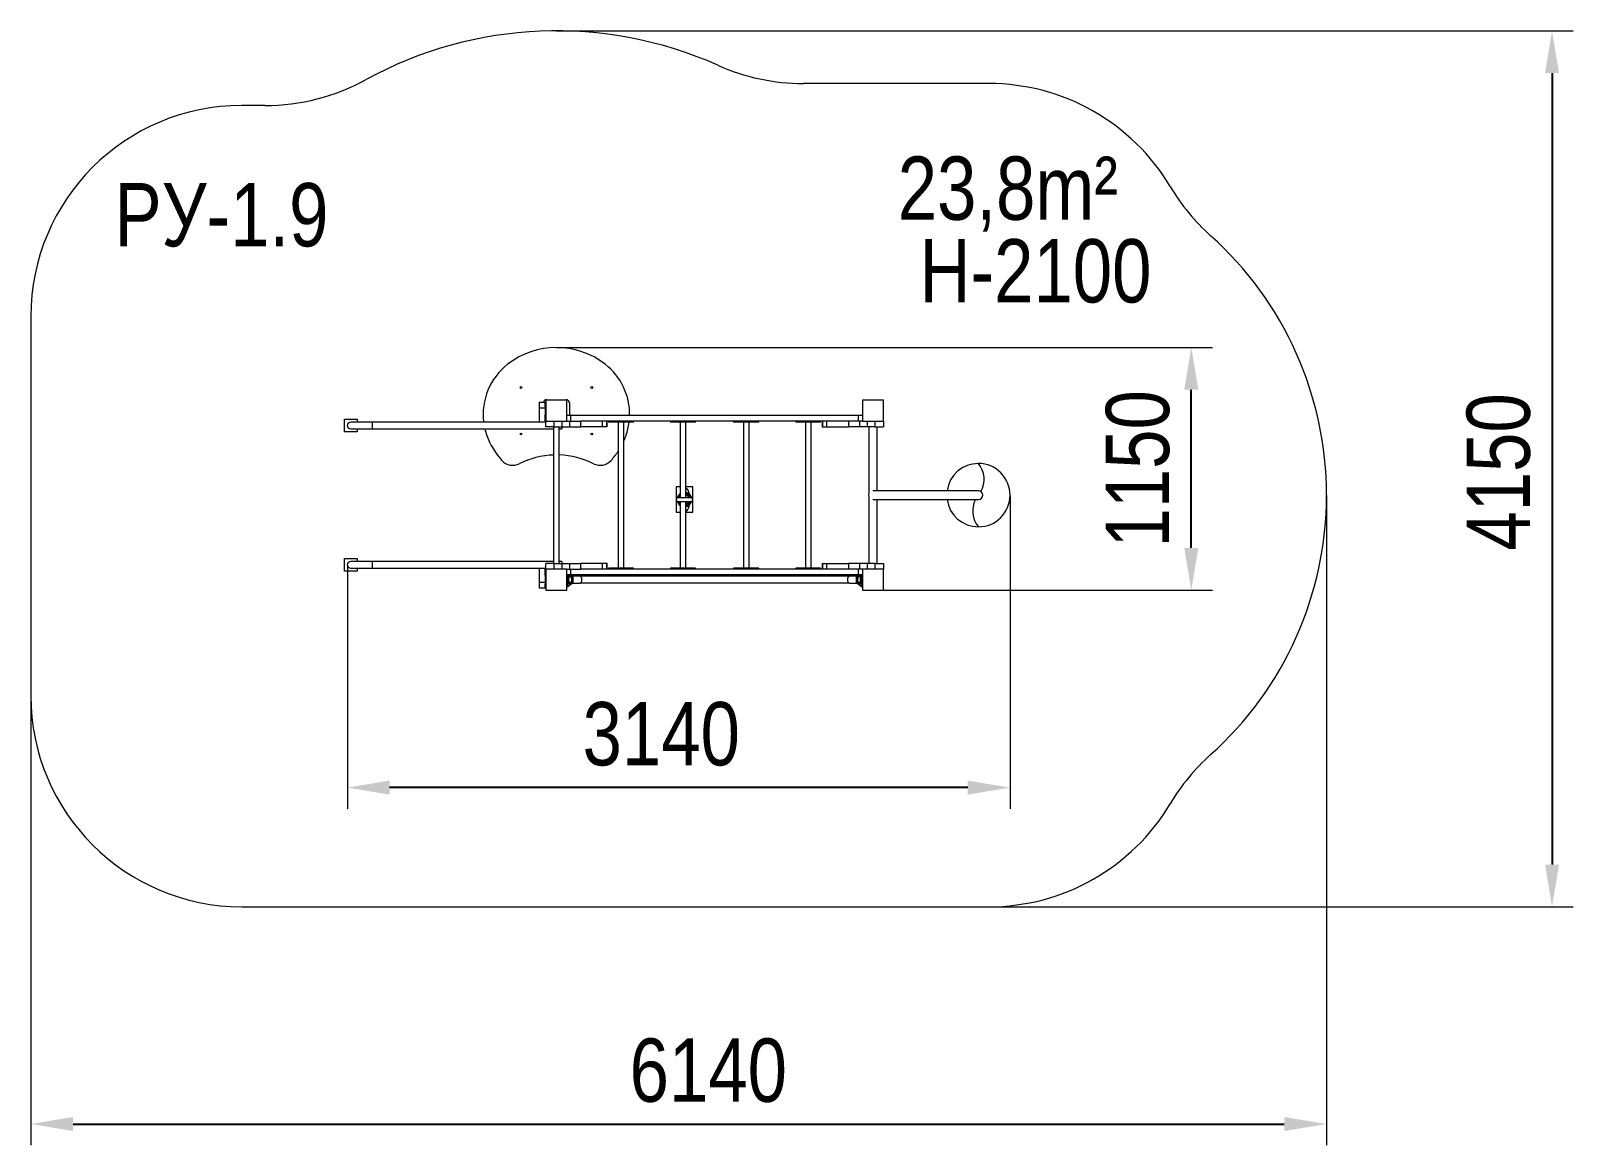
# Model space of a CAD drawing. Header units: millimetres. Extents: x -3061 to 4249, y -3009 to 2269.
import ezdxf

# ---------------------------------------------------------------- set-up
doc = ezdxf.new("R2010")
doc.units = ezdxf.units.MM
for name, color, linetype in [('DiKom', 7, 'Continuous'), ('DIKOM_АРТИКУЛ', 7, 'Continuous'), ('DIKOM_ЗОНА', 80, 'Continuous'), ('DIKOM_ОБЪЕКТ', 7, 'Continuous'), ('DIKOM_РАЗМЕР_ОБЪЕКТА', 7, 'Continuous')]:
    doc.layers.add(name, color=color, linetype=linetype)
doc.styles.add('style1', font='arial.ttf', dxfattribs={"width": 0.8})
doc.dimstyles.new('1-50', dxfattribs={"dimtxt": 300, "dimasz": 200, "dimexe": 100, "dimexo": 0, "dimgap": 100, "dimtad": 1, "dimtxsty": 'style1', "dimcen": 200, "dimclrd": 7, "dimclre": 7, "dimclrt": 7, "dimadec": 1, "dimazin": 2, "dimtfac": 1, "dimtmove": 0, "dimatfit": 2, "dimfxl": 0, "dimlwd": 25, "dimlwe": 18, "dimarcsym": 0})

# ---------------------------------------------------------------- blocks, each defined once
blk = doc.blocks.new('*D11')
at = {"layer": 'Defpoints', "color": 0, "transparency": 16777216}
for p in [(-570.2, 2269.4), (607.9, -1880), (4148.8, -1880)]:
    blk.add_point(p, dxfattribs=at)
at = {"layer": 'DiKom', "color": 7, "lineweight": 18, "transparency": 16777216}
for p, q in [((-570.2, 2269.4), (4248.8, 2269.4)), ((607.9, -1880), (4248.8, -1880))]:
    blk.add_line(p, q, dxfattribs=at)
at = {"layer": 'DiKom', "color": 7, "lineweight": 25, "transparency": 16777216}
blk.add_line((4148.8, 2069.4), (4148.8, -1680), dxfattribs=at)
at = {"layer": 'DiKom', "color": 7, "transparency": 16777216}
for points in [[(4115.4, 2069.4), (4182.1, 2069.4), (4148.8, 2269.4)], [(4115.4, -1680), (4182.1, -1680), (4148.8, -1880)]]:
    blk.add_solid(points, dxfattribs=at)
at = {"layer": 'DiKom', "color": 7, "transparency": 16777216, "insert": (3895.6, 179.9), "char_height": 300, "attachment_point": 5, "rotation": 90, "style": 'style1'}
blk.add_mtext('4150', dxfattribs=at)
blk = doc.blocks.new('*D12')
at = {"layer": 'Defpoints', "color": 0, "transparency": 16777216}
for p in [(3079.8, 70), (-3061.2, -306.8), (3079.8, -2909.1)]:
    blk.add_point(p, dxfattribs=at)
at = {"layer": 'DiKom', "color": 7, "lineweight": 18, "transparency": 16777216}
for p, q in [((3079.8, 70), (3079.8, -3009.1)), ((-3061.2, -306.8), (-3061.2, -3009.1))]:
    blk.add_line(p, q, dxfattribs=at)
at = {"layer": 'DiKom', "color": 7, "lineweight": 25, "transparency": 16777216}
blk.add_line((-2861.2, -2909.1), (2879.8, -2909.1), dxfattribs=at)
at = {"layer": 'DiKom', "color": 7, "transparency": 16777216}
for points in [[(-2861.2, -2875.8), (-2861.2, -2942.4), (-3061.2, -2909.1)], [(2879.8, -2875.8), (2879.8, -2942.4), (3079.8, -2909.1)]]:
    blk.add_solid(points, dxfattribs=at)
at = {"layer": 'DiKom', "color": 7, "transparency": 16777216, "insert": (149.7, -2655.9), "char_height": 300, "attachment_point": 5, "style": 'style1'}
blk.add_mtext('6140', dxfattribs=at)
blk = doc.blocks.new('*D9')
at = {"layer": 'Defpoints', "color": 0, "transparency": 16777216}
for p in [(1579.7, 67.4), (-1561.2, -260), (-1561.2, -1315.4)]:
    blk.add_point(p, dxfattribs=at)
at = {"layer": 'DIKOM_РАЗМЕР_ОБЪЕКТА', "color": 7, "lineweight": 18, "transparency": 16777216}
for p, q in [((1579.7, 67.4), (1579.7, -1415.4)), ((-1561.2, -260), (-1561.2, -1415.4))]:
    blk.add_line(p, q, dxfattribs=at)
at = {"layer": 'DIKOM_РАЗМЕР_ОБЪЕКТА', "color": 7, "lineweight": 25, "transparency": 16777216}
blk.add_line((1379.7, -1315.4), (-1361.2, -1315.4), dxfattribs=at)
at = {"layer": 'DIKOM_РАЗМЕР_ОБЪЕКТА', "color": 7, "transparency": 16777216}
for points in [[(-1361.2, -1282.1), (-1361.2, -1348.8), (-1561.2, -1315.4)], [(1379.7, -1282.1), (1379.7, -1348.8), (1579.7, -1315.4)]]:
    blk.add_solid(points, dxfattribs=at)
at = {"layer": 'DIKOM_РАЗМЕР_ОБЪЕКТА', "color": 7, "transparency": 16777216, "insert": (-73.3, -1062.2), "char_height": 300, "attachment_point": 5, "style": 'style1'}
blk.add_mtext('3140', dxfattribs=at)
blk = doc.blocks.new('*D10')
at = {"layer": 'Defpoints', "color": 0, "transparency": 16777216}
for p in [(-570.2, 769.4), (2438.9, 769.4), (929.8, -380)]:
    blk.add_point(p, dxfattribs=at)
at = {"layer": 'DIKOM_РАЗМЕР_ОБЪЕКТА', "color": 7, "lineweight": 18, "transparency": 16777216}
for p, q in [((-570.2, 769.4), (2538.9, 769.4)), ((929.8, -380), (2538.9, -380))]:
    blk.add_line(p, q, dxfattribs=at)
at = {"layer": 'DIKOM_РАЗМЕР_ОБЪЕКТА', "color": 7, "lineweight": 25, "transparency": 16777216}
blk.add_line((2438.9, -180), (2438.9, 569.4), dxfattribs=at)
at = {"layer": 'DIKOM_РАЗМЕР_ОБЪЕКТА', "color": 7, "transparency": 16777216}
for points in [[(2405.6, 569.4), (2472.3, 569.4), (2438.9, 769.4)], [(2405.6, -180), (2472.3, -180), (2438.9, -380)]]:
    blk.add_solid(points, dxfattribs=at)
at = {"layer": 'DIKOM_РАЗМЕР_ОБЪЕКТА', "color": 7, "transparency": 16777216, "insert": (2185.8, 194.7), "char_height": 300, "attachment_point": 5, "rotation": 90, "style": 'style1'}
blk.add_mtext('1150', dxfattribs=at)

msp = doc.modelspace()

# ---------------------------------------------------------------- linework, layer by layer
at = {"layer": 'DIKOM_ЗОНА', "color": 3, "lineweight": 15}
for p, q in [((1479.756, 2019.958), (601.572, 2019.958)), ((-1951.833, 1915.958), (-2061.244, 1915.958)), ((-3061.244, 915.958), (-3061.244, -880.042)), ((-2061.244, -1880.042), (1479.756, -1880.042))]:
    msp.add_line(p, q, dxfattribs=at)
for centre, radius, start, end in [((-570.244, 392.778), 1876.67, 65.9614291, 118.7032977), ((601.572, 3019.958), 1000, 245.9614291, 270), ((-1951.833, 2915.958), 1000, 270, 298.7032977), ((1479.756, 1019.958), 1000, 30.7990065, 90), ((-2061.244, 915.958), 1000, 90, 180), ((3197.694, 2044.014), 1000, 210.7990065, 228.1528094), ((1429.756, 69.958), 1650, 311.8471897, 48.1528094), ((-2061.244, -880.042), 1000, 180, 270), ((3197.694, -1904.098), 1000, 131.8471897, 149.2009918), ((1479.756, -880.042), 1000, 270, 329.2009918)]:
    msp.add_arc(centre, radius, start, end, dxfattribs=at)
at = {"layer": 'DIKOM_ОБЪЕКТ', "color": 7, "linetype": 'Continuous', "lineweight": 15}
for p, q in [((-620.244, 519.958), (-624.689, 519.958)), ((-620.244, 519.958), (-620.244, 419.958)), ((-520.244, 519.958), (-620.244, 519.958)), ((-617.205, 521.958), (-523.282, 521.958)), ((-515.799, 519.958), (-520.244, 519.958)), ((-520.244, 419.958), (-520.244, 519.958)), ((979.756, 519.958), (879.756, 519.958)), ((879.756, 519.958), (879.756, 419.958)), ((979.756, 419.958), (979.756, 519.958)), ((-651.244, 509.958), (-651.244, 483.958)), ((-651.244, 509.958), (-624.244, 509.958)), ((-651.244, 483.958), (-651.244, 415.958)), ((-651.244, 483.958), (-624.244, 483.958)), ((-624.244, 489.958), (-624.244, 509.958)), ((-620.244, 489.958), (-624.244, 489.958)), ((-624.244, 489.958), (-624.244, 449.958)), ((-624.244, 415.958), (-624.244, 449.958)), ((-620.244, 449.958), (-624.244, 449.958)), ((-502.087, 446.958), (-520.244, 446.958)), ((-508.282, 506.958), (-508.282, 446.958)), ((-502.087, 419.958), (-502.087, 446.958)), ((861.599, 446.958), (-502.087, 446.958)), ((861.599, 419.958), (861.599, 446.958)), ((879.756, 446.958), (861.599, 446.958)), ((-1575.244, 429.958), (-1515.244, 429.958)), ((-1575.244, 369.958), (-1575.244, 429.958)), ((-1515.244, 369.958), (-1575.244, 369.958)), ((-1443.244, 415.958), (-1545.244, 415.958)), ((-1545.244, 383.958), (-1443.244, 383.958)), ((-1515.244, 429.958), (-1515.244, 415.958)), ((-1515.244, 383.958), (-1515.244, 369.958)), ((-620.352, 415.958), (-1443.244, 415.958)), ((-1443.244, 415.958), (-1443.244, 383.958)), ((-1443.244, 383.958), (-583.852, 383.958)), ((-620.352, 419.958), (-624.244, 419.958)), ((-620.352, 392.958), (-620.352, 419.958)), ((-620.244, 419.958), (-620.352, 419.958)), ((-580.352, 392.958), (-620.352, 392.958)), ((-620.244, 419.958), (-520.244, 419.958)), ((-583.852, 392.958), (-583.852, -253.042)), ((-580.352, 392.958), (-580.352, 419.958)), ((-580.352, 392.958), (-543.456, 392.958)), ((-556.852, -253.042), (-556.852, 392.958)), ((-556.852, 383.958), (-545.244, 383.958)), ((-545.244, 392.958), (-545.244, 383.958)), ((-543.456, 392.958), (-543.456, 419.958)), ((-543.456, 392.958), (-506.782, 392.958)), ((-520.244, 419.958), (-506.782, 419.958)), ((-506.782, 392.958), (-506.782, 419.958)), ((-506.782, 419.958), (-454.439, 419.958)), ((-506.782, 392.958), (-454.439, 392.958)), ((-454.439, 392.958), (-454.439, 419.958)), ((-451.16, 419.958), (-454.439, 419.958)), ((861.599, 419.958), (-454.439, 419.958)), ((-351.259, 392.958), (-454.439, 392.958)), ((-351.259, 392.958), (-351.259, 419.958)), ((-331.642, 392.958), (-351.259, 392.958)), ((-331.642, 392.958), (-331.642, 419.958)), ((-329.332, 392.958), (-331.642, 392.958)), ((-329.332, 392.958), (-329.332, 419.958)), ((-322.594, 419.958), (-322.594, 415.958)), ((-307.755, 415.958), (-322.594, 415.958)), ((-307.755, 415.958), (-307.755, 419.958)), ((-230.464, 415.958), (-307.755, 415.958)), ((-277.449, 415.958), (-277.449, -276.042)), ((-250.449, -276.042), (-250.449, 415.958)), ((-230.464, 415.958), (-230.464, 419.958)), ((-205.303, 415.958), (-230.464, 415.958)), ((-205.303, 415.958), (-205.303, 419.958)), ((-30.041, 419.958), (-30.041, 415.958)), ((-11.618, 415.958), (-30.041, 415.958)), ((-11.618, 415.958), (-11.618, 419.958)), ((68.133, 415.958), (-11.618, 415.958)), ((16.334, 415.958), (16.334, 58.019)), ((43.334, 58.019), (43.334, 415.958)), ((68.133, 415.958), (68.133, 419.958)), ((89.71, 415.958), (68.133, 415.958)), ((89.71, 415.958), (89.71, 419.958)), ((269.705, 419.958), (269.705, 415.958)), ((291.282, 415.958), (269.705, 415.958)), ((291.282, 415.958), (291.282, 419.958)), ((371.033, 415.958), (291.282, 415.958)), ((316.081, 415.958), (316.081, -276.042)), ((343.081, -276.042), (343.081, 415.958)), ((371.033, 415.958), (371.033, 419.958)), ((389.457, 415.958), (371.033, 415.958)), ((389.457, 415.958), (389.457, 419.958)), ((564.719, 419.958), (564.719, 415.958)), ((589.88, 415.958), (564.719, 415.958)), ((589.88, 415.958), (589.88, 419.958)), ((667.17, 415.958), (589.88, 415.958)), ((609.864, 415.958), (609.864, -276.042)), ((636.864, -276.042), (636.864, 415.958)), ((667.17, 415.958), (667.17, 419.958)), ((682.009, 415.958), (667.17, 415.958)), ((682.009, 415.958), (682.009, 419.958)), ((688.736, 419.958), (688.736, 392.958)), ((688.736, 392.958), (691.046, 392.958)), ((691.046, 419.958), (691.046, 392.958)), ((691.046, 392.958), (710.663, 392.958)), ((710.663, 419.958), (710.663, 392.958)), ((710.663, 392.958), (813.843, 392.958)), ((813.843, 419.958), (813.843, 392.958)), ((866.186, 419.958), (813.843, 419.958)), ((866.186, 392.958), (813.843, 392.958)), ((866.186, 419.958), (866.186, 392.958)), ((879.756, 419.958), (866.186, 419.958)), ((902.86, 392.958), (866.186, 392.958)), ((879.756, 419.958), (979.756, 419.958)), ((902.86, 419.958), (902.86, 392.958)), ((939.756, 392.958), (902.86, 392.958)), ((909.756, 392.958), (909.756, 76.361)), ((939.756, 419.958), (939.756, 392.958)), ((939.756, 392.958), (979.756, 392.958)), ((949.756, 90.958), (949.756, 392.958)), ((979.756, 419.958), (979.756, 392.958)), ((16.334, 109.019), (-3.089, 109.019)), ((-3.089, 109.019), (-3.089, -10.981)), ((76.911, 109.019), (43.334, 109.019)), ((56.911, 83.803), (56.911, 77.741)), ((76.911, -10.981), (76.911, 109.019)), ((1429.756, 90.958), (929.756, 90.958)), ((66.911, 58.019), (6.911, 58.019)), ((6.911, 40.019), (66.911, 40.019)), ((16.334, 40.019), (16.334, -276.042)), ((43.334, -276.042), (43.334, 40.019)), ((56.911, 20.296), (56.911, 13.841)), ((909.756, 63.555), (909.756, -253.042)), ((929.756, 48.958), (1429.756, 48.958)), ((949.756, -253.042), (949.756, 48.958)), ((-3.089, -10.981), (16.334, -10.981)), ((43.334, -10.981), (76.911, -10.981)), ((-1575.244, -230.042), (-1515.244, -230.042)), ((-1575.244, -290.042), (-1575.244, -230.042)), ((-1515.244, -290.042), (-1575.244, -290.042)), ((-1443.244, -244.042), (-1545.244, -244.042)), ((-1545.244, -276.042), (-1443.244, -276.042)), ((-1515.244, -230.042), (-1515.244, -244.042)), ((-1515.244, -276.042), (-1515.244, -290.042)), ((-583.852, -244.042), (-1443.244, -244.042)), ((-1443.244, -244.042), (-1443.244, -276.042)), ((-1443.244, -276.042), (-620.352, -276.042)), ((-651.244, -276.042), (-651.244, -344.042)), ((-624.244, -310.042), (-624.244, -276.042)), ((-620.352, -280.042), (-620.352, -253.042)), ((-580.352, -253.042), (-620.352, -253.042)), ((-620.244, -280.042), (-620.352, -280.042)), ((-520.244, -280.042), (-620.244, -280.042)), ((-620.244, -280.042), (-620.244, -380.042)), ((-580.352, -280.042), (-580.352, -253.042)), ((-580.352, -253.042), (-543.456, -253.042)), ((-545.244, -244.042), (-556.852, -244.042)), ((-545.244, -244.042), (-545.244, -253.042)), ((-543.456, -280.042), (-543.456, -253.042)), ((-543.456, -253.042), (-506.782, -253.042)), ((-520.244, -280.042), (-506.782, -280.042)), ((-520.244, -380.042), (-520.244, -280.042)), ((-506.782, -280.042), (-506.782, -253.042)), ((-506.782, -253.042), (-454.439, -253.042)), ((-506.782, -280.042), (-454.439, -280.042)), ((-502.087, -307.042), (-502.087, -280.042)), ((-454.439, -280.042), (-454.439, -253.042)), ((-351.259, -253.042), (-454.439, -253.042)), ((-451.16, -280.042), (-454.439, -280.042)), ((861.599, -280.042), (-454.439, -280.042)), ((-351.259, -280.042), (-351.259, -253.042)), ((-331.642, -253.042), (-351.259, -253.042)), ((-331.642, -280.042), (-331.642, -253.042)), ((-329.332, -253.042), (-331.642, -253.042)), ((-329.332, -280.042), (-329.332, -253.042)), ((-322.594, -276.042), (-322.594, -280.042)), ((-307.755, -276.042), (-322.594, -276.042)), ((-307.755, -280.042), (-307.755, -276.042)), ((-230.464, -276.042), (-307.755, -276.042)), ((-230.464, -280.042), (-230.464, -276.042)), ((-205.303, -276.042), (-230.464, -276.042)), ((-205.303, -280.042), (-205.303, -276.042)), ((-30.041, -276.042), (-30.041, -280.042)), ((-11.618, -276.042), (-30.041, -276.042)), ((-11.618, -280.042), (-11.618, -276.042)), ((68.133, -276.042), (-11.618, -276.042)), ((68.133, -280.042), (68.133, -276.042)), ((89.71, -276.042), (68.133, -276.042)), ((89.71, -280.042), (89.71, -276.042)), ((269.705, -276.042), (269.705, -280.042)), ((291.282, -276.042), (269.705, -276.042)), ((291.282, -280.042), (291.282, -276.042)), ((371.033, -276.042), (291.282, -276.042)), ((371.033, -280.042), (371.033, -276.042)), ((389.457, -276.042), (371.033, -276.042)), ((389.457, -280.042), (389.457, -276.042)), ((564.719, -276.042), (564.719, -280.042)), ((589.88, -276.042), (564.719, -276.042)), ((589.88, -280.042), (589.88, -276.042)), ((667.17, -276.042), (589.88, -276.042)), ((667.17, -280.042), (667.17, -276.042)), ((682.009, -276.042), (667.17, -276.042)), ((682.009, -280.042), (682.009, -276.042)), ((688.736, -253.042), (688.736, -280.042)), ((688.736, -253.042), (691.046, -253.042)), ((691.046, -253.042), (691.046, -280.042)), ((691.046, -253.042), (710.663, -253.042)), ((710.663, -253.042), (710.663, -280.042)), ((710.663, -253.042), (813.843, -253.042)), ((813.843, -253.042), (813.843, -280.042)), ((866.186, -253.042), (813.843, -253.042)), ((866.186, -280.042), (813.843, -280.042)), ((861.599, -307.042), (861.599, -280.042)), ((866.186, -253.042), (866.186, -280.042)), ((902.86, -253.042), (866.186, -253.042)), ((879.756, -280.042), (866.186, -280.042)), ((979.756, -280.042), (879.756, -280.042)), ((879.756, -280.042), (879.756, -380.042)), ((902.86, -253.042), (902.86, -280.042)), ((939.756, -253.042), (902.86, -253.042)), ((939.756, -253.042), (939.756, -280.042)), ((939.756, -253.042), (979.756, -253.042)), ((979.756, -253.042), (979.756, -280.042)), ((979.756, -380.042), (979.756, -280.042)), ((-651.244, -344.042), (-651.244, -370.042)), ((-637.744, -344.042), (-651.244, -344.042)), ((-624.244, -344.042), (-637.744, -344.042)), ((-620.244, -310.042), (-624.244, -310.042)), ((-624.244, -310.042), (-624.244, -350.042)), ((-624.244, -370.042), (-624.244, -350.042)), ((-620.244, -350.042), (-624.244, -350.042)), ((-502.087, -307.042), (-520.244, -307.042)), ((-519.744, -307.042), (-519.744, -330.067)), ((-519.744, -330.067), (-519.744, -363.067)), ((-519.744, -363.067), (-517.123, -363.067)), ((-517.123, -363.067), (-517.122, -363.067)), ((-509.374, -347.067), (-510.477, -346.799)), ((-510.474, -313.337), (-509.372, -313.067)), ((-509.079, -347.053), (-509.374, -347.067)), ((-509.372, -313.067), (-509.057, -313.083)), ((-497.247, -311.917), (-503.158, -307.042)), ((861.599, -307.042), (-502.087, -307.042)), ((817.234, -314.042), (-457.734, -314.042)), ((-457.661, -346.042), (817.196, -346.042)), ((862.658, -307.042), (856.784, -311.879)), ((879.756, -307.042), (861.599, -307.042)), ((868.885, -347.042), (868.57, -347.026)), ((868.592, -313.056), (868.887, -313.042)), ((869.987, -346.772), (868.885, -347.042)), ((868.887, -313.042), (869.99, -313.31)), ((873.275, -361.812), (873.286, -361.824)), ((876.632, -363.042), (879.256, -363.042)), ((879.256, -330.042), (879.256, -307.042)), ((879.256, -363.042), (879.256, -330.042)), ((-637.744, -370.042), (-651.244, -370.042)), ((-624.244, -370.042), (-637.744, -370.042)), ((-620.244, -380.042), (-520.244, -380.042)), ((879.756, -380.042), (979.756, -380.042))]:
    msp.add_line(p, q, dxfattribs=at)
at = {"layer": 'DIKOM_ОБЪЕКТ', "color": 7, "linetype": 'Continuous', "lineweight": 15, "flags": 128}
for points in [[(14.393, 58.019), (15.438, 60.288), (16.334, 61.851)], [(16.334, 36.186), (15.438, 37.749), (14.393, 40.019)], [(16.334, 60.391), (15.26, 58.183), (15.192, 58.019)], [(15.192, 40.019), (15.865, 38.539), (16.334, 37.646)], [(45.375, 70.952), (44.038, 71.422), (43.334, 71.634)]]:
    msp.add_lwpolyline(points, dxfattribs=at)
at = {"layer": 'DIKOM_ОБЪЕКТ', "color": 7, "linetype": 'Continuous', "lineweight": 15}
for centre in [(-737.782, 579.958), (-402.705, 579.958), (-737.782, 359.958), (-402.705, 359.958)]:
    msp.add_circle(centre, 4, dxfattribs=at)
for centre, radius, start, end in [((-570.244, 392.778), 376.67, 52.0624748, 127.9375252), ((-617.38, 453.246), 300, 127.9375252, 187.1398905), ((-523.107, 453.246), 300, 358.79905, 52.0624748), ((-617.205, 506.958), 15, 90, 168.463041), ((-523.282, 506.958), 15, 0, 90), ((-1545.244, 399.958), 16, 90, 270), ((-617.38, 453.246), 300, 193.3535384, 199.4841513), ((-617.205, 432.958), 15, 242.0165326, 257.8896386), ((-523.107, 453.246), 300, 340.5158487, 352.8601095), ((-570.244, 469.923), 350, 199.4841513, 222.2918631), ((-570.244, 469.923), 350, 336.0217334, 340.5158487), ((-777.367, 281.509), 70, 222.2918631, 296.594307), ((-570.244, -132.209), 392.67, 91.9860905, 116.594307), ((-570.244, -132.209), 392.67, 63.405693, 88.0456517), ((-363.12, 281.509), 70, 243.405693, 317.7081369), ((-570.244, 469.923), 350, 317.7081369, 326.7782944), ((1429.756, 69.958), 150, 90, 171.9521538), ((1339.516, 144.958), 117.338, 330.5373945, 39.730558), ((1429.756, 69.958), 150, 270, 90), ((36.911, 49.019), 35, 126.0079117, 166.7385245), ((36.911, 83.803), 20, 0, 71.2656793), ((36.911, 49.019), 35, 13.2614755, 79.4244658), ((36.911, 49.019), 28.974, 18.0970178, 77.1908024), ((36.911, 49.019), 26.49, 32.3338292, 75.9663478), ((36.911, 49.019), 25.75, 44.2543693, 75.5544137), ((36.911, 49.019), 25.01, 53.4153444, 75.1172687), ((36.911, 49.019), 24.99, 53.6428638, 75.1050821), ((929.756, 69.958), 21, 162.2472098, 180), ((1429.756, 69.958), 21, 270, 90), ((1429.756, 69.958), 21, 0, 90), ((6.911, 49.019), 9, 90, 270), ((36.911, 49.019), 35, 193.2614755, 233.9920883), ((36.911, 49.019), 28.974, 135.2492232, 161.9029822), ((36.911, 49.019), 28.974, 198.0970178, 224.7507768), ((36.911, 49.019), 26.49, 140.9649466, 160.1383048), ((36.911, 49.019), 26.49, 199.8616952, 219.0350534), ((36.911, 49.019), 25.75, 143.0426477, 159.5423735), ((36.911, 49.019), 25.75, 200.4576265, 216.9573523), ((36.911, 49.019), 25.01, 145.358681, 158.9086437), ((36.911, 49.019), 25.01, 201.0913563, 214.641319), ((36.911, 49.019), 24.99, 145.4251049, 158.8909566), ((36.911, 49.019), 24.99, 201.1090434, 214.5748951), ((36.911, 49.019), 24.25, 61.5871283, 74.6395247), ((42.875, 50.114), 20.987, 22.1246935, 88.7457402), ((42.875, 50.114), 17.987, 26.0681402, 88.5365028), ((36.911, 49.019), 35, 280.5755342, 346.7385245), ((42.875, 50.114), 20.987, 271.2542598, 331.2457967), ((42.875, 50.114), 17.987, 271.4634972, 325.8551608), ((36.911, 49.019), 26.49, 284.0336522, 340.1383048), ((36.911, 49.019), 28.974, 282.8091976, 341.9029822), ((36.911, 49.019), 25.75, 284.4455863, 336.5677251), ((36.911, 49.019), 25.01, 284.8827313, 327.40675), ((36.911, 49.019), 24.99, 284.8949179, 327.1792306), ((36.911, 49.019), 24.25, 285.3604753, 319.234966), ((36.911, 49.019), 23.51, 285.8564832, 311.9253374), ((36.911, 13.841), 20, 288.7343207, 0), ((66.911, 49.019), 9, 270, 90), ((929.756, 69.958), 21, 180, 197.7527902), ((1429.756, 69.958), 150, 188.0478462, 270), ((1519.996, -5.042), 117.338, 152.599456, 219.730558), ((1429.756, 69.958), 21, 270, 0), ((-1545.244, -260.042), 16, 90, 270), ((-519.744, -362.567), 0.5, 180, 270), ((-509.212, -349.06), 2.011, 340.4558087, 86.2083267), ((-509.193, -311.075), 2.013, 273.8590728, 19.4826917), ((-491.298, -306.663), 19.728, 253.8750495, 268.2009168), ((-491.303, -353.496), 19.754, 91.7848858, 106.0882486), ((850.81, -353.445), 19.727, 73.8739799, 88.2006151), ((850.815, -306.61), 19.757, 271.7851095, 286.0866531), ((868.705, -349.034), 2.012, 93.8492734, 199.4924911), ((868.725, -311.049), 2.011, 160.4594932, 266.2082014), ((879.256, -362.542), 0.5, 270, 0)]:
    msp.add_arc(centre, radius, start, end, dxfattribs=at)
for points, knots in [([(-518.28, -307.042), (-518.293, -307.386), (-518.35, -308.878), (-518.409, -311.515), (-518.468, -314.733), (-518.507, -317.566), (-518.543, -321.043), (-518.571, -325.224), (-518.575, -328.444), (-518.577, -330.067)], [0, 0, 0, 0, 0.05901534, 0.25613416, 0.3767624, 0.49874243, 0.62207374, 0.80951633, 1, 1, 1, 1]), ([(-518.577, -330.067), (-518.575, -331.672), (-518.572, -334.865), (-518.541, -339.53), (-518.492, -343.954), (-518.429, -347.69), (-518.359, -350.757), (-518.285, -353.219), (-518.187, -355.741), (-518.059, -358.155), (-517.903, -360.089), (-517.743, -361.406), (-517.584, -362.259), (-517.385, -362.924), (-517.218, -363.006), (-517.119, -363.055)], [0, 0, 0, 0, 0.09265971, 0.18441381, 0.27526329, 0.36521151, 0.43025992, 0.49367418, 0.55545348, 0.64501838, 0.73091552, 0.79333024, 0.85427836, 0.91376217, 1, 1, 1, 1]), ([(-517.298, -363.067), (-516.71, -363.032), (-515.387, -362.951), (-514.341, -362.237), (-513.76, -361.839)], [0, 0, 0, 0, 0.44435204, 1, 1, 1, 1]), ([(-513.962, -330.466), (-513.961, -330.033), (-513.961, -328.862), (-513.959, -326.655), (-513.951, -323.576), (-513.936, -320.254), (-513.914, -316.911), (-513.887, -313.727), (-513.853, -310.757), (-513.823, -308.491), (-513.805, -307.402), (-513.8, -307.042)], [0, 0, 0, 0, 0.04935315, 0.13334333, 0.25184728, 0.40367022, 0.52449439, 0.66154792, 0.81315573, 0.93806249, 1, 1, 1, 1]), ([(-513.774, -361.769), (-513.757, -361.773), (-513.693, -361.787), (-513.672, -361.18), (-513.672, -359.996), (-513.707, -358.236), (-513.751, -355.992), (-513.799, -353.284), (-513.844, -350.162), (-513.885, -346.683), (-513.918, -342.899), (-513.942, -338.891), (-513.958, -334.719), (-513.96, -331.884), (-513.962, -330.466)], [0, 0, 0, 0, 0.03170965, 0.12272798, 0.21324039, 0.30217934, 0.3907796, 0.47875176, 0.5660156, 0.6535114, 0.74008522, 0.82711504, 0.91347696, 1, 1, 1, 1]), ([(-513.739, -361.822), (-511.121, -359.654), (-505.47, -354.973), (-500.135, -350.585), (-497.271, -348.23)], [0, 0, 0, 0, 0.46334258, 1, 1, 1, 1]), ([(-507.295, -310.404), (-507.75, -310.435), (-508.661, -310.495), (-509.725, -311.563), (-510.58, -313.341), (-511.229, -315.839), (-511.703, -318.942), (-512.02, -322.525), (-512.207, -326.436), (-512.222, -329.142), (-512.23, -330.499)], [0, 0, 0, 0, 0.12344763, 0.24716096, 0.37200377, 0.49677658, 0.62230394, 0.74824826, 0.87377278, 1, 1, 1, 1]), ([(-512.23, -330.499), (-512.214, -331.813), (-512.183, -334.438), (-511.98, -338.196), (-511.651, -341.621), (-511.171, -344.576), (-510.524, -346.945), (-509.68, -348.629), (-508.64, -349.641), (-507.757, -349.702), (-507.317, -349.732)], [0, 0, 0, 0, 0.12608048, 0.2519539, 0.37811647, 0.50326335, 0.62863375, 0.75300463, 0.87683828, 1, 1, 1, 1]), ([(-510.005, -346.596), (-509.995, -346.585), (-509.973, -346.562), (-510.221, -346.169), (-510.573, -345.336), (-511.028, -343.689), (-511.39, -341.715), (-511.685, -339.337), (-511.908, -336.55), (-512.049, -333.385), (-512.096, -329.887), (-512.037, -326.31), (-511.87, -322.998), (-511.624, -320.248), (-511.329, -318.064), (-510.984, -316.29), (-510.66, -315.114), (-510.323, -314.227), (-510.128, -313.858), (-510.19, -313.751), (-510.223, -313.694)], [0, 0, 0, 0, 0.0184323, 0.03800999, 0.10645854, 0.16637052, 0.22662068, 0.28950903, 0.35544199, 0.42639263, 0.50169852, 0.58191257, 0.65815436, 0.72558529, 0.78329508, 0.83687554, 0.89265659, 0.92190939, 0.95918237, 1, 1, 1, 1]), ([(-509.057, -313.083), (-508.737, -313.141), (-508.098, -313.254), (-507.024, -313.755), (-505.984, -314.417), (-505, -315.195), (-504.115, -316.006), (-503.232, -316.932), (-502.257, -318.103), (-501.24, -319.551), (-500.243, -321.325), (-499.469, -323.116), (-498.908, -324.877), (-498.402, -327.115), (-498.188, -329.476), (-498.295, -331.839), (-498.529, -333.574), (-498.911, -335.263), (-499.475, -337.027), (-500.252, -338.824), (-501.255, -340.603), (-502.218, -341.97), (-503.06, -342.996), (-503.798, -343.803), (-504.517, -344.504), (-505.243, -345.132), (-506.254, -345.912), (-507.605, -346.742), (-508.587, -346.949), (-509.079, -347.053)], [0, 0, 0, 0, 0.04122159, 0.0821282, 0.1250206, 0.15617288, 0.18752954, 0.21875901, 0.2498235, 0.29305245, 0.33399159, 0.37465524, 0.40658328, 0.43731473, 0.49952814, 0.53054941, 0.56198825, 0.59274301, 0.62470575, 0.66559147, 0.70668704, 0.75000893, 0.7745889, 0.79819518, 0.82868767, 0.8507074, 0.87526266, 0.93758066, 1, 1, 1, 1]), ([(-507.317, -349.732), (-506.898, -349.648), (-506.063, -349.481), (-504.623, -348.583), (-503.098, -347.261), (-501.532, -345.49), (-500.012, -343.315), (-498.639, -340.738), (-497.48, -337.81), (-497.012, -335.615), (-496.777, -334.516)], [0, 0, 0, 0, 0.12317923, 0.24572331, 0.36966301, 0.49359381, 0.6191777, 0.74527628, 0.87242938, 1, 1, 1, 1]), ([(-496.777, -325.615), (-497.011, -324.517), (-497.476, -322.332), (-498.63, -319.41), (-499.994, -316.845), (-501.509, -314.671), (-503.067, -312.904), (-504.593, -311.572), (-506.036, -310.665), (-506.875, -310.491), (-507.295, -310.404)], [0, 0, 0, 0, 0.12762196, 0.25418028, 0.38061955, 0.50508622, 0.62962262, 0.75287922, 0.87645504, 1, 1, 1, 1]), ([(-497.31, -348.261), (-496.525, -347.734), (-495.095, -346.775), (-493.29, -346.632), (-492.476, -346.568)], [0, 0, 0, 0, 0.54893311, 1, 1, 1, 1]), ([(-492.466, -313.567), (-493.267, -313.505), (-495.073, -313.364), (-496.51, -312.402), (-497.309, -311.866)], [0, 0, 0, 0, 0.44316615, 1, 1, 1, 1]), ([(-497.282, -348.218), (-497.275, -348.21), (-497.256, -348.187), (-497.217, -347.964), (-497.177, -347.661), (-497.144, -347.363), (-497.111, -347.027), (-497.08, -346.648), (-497.052, -346.268), (-497.023, -345.812), (-496.997, -345.346), (-496.95, -344.372), (-496.889, -342.68), (-496.834, -340.166), (-496.797, -337.419), (-496.784, -335.513), (-496.777, -334.516)], [0, 0, 0, 0, 0.04582458, 0.12381654, 0.15706224, 0.19727362, 0.24426851, 0.27034044, 0.31001723, 0.34766954, 0.38349452, 0.41749862, 0.55990302, 0.70891566, 0.84763329, 1, 1, 1, 1]), ([(-496.777, -325.615), (-496.785, -324.421), (-496.801, -322.067), (-496.853, -318.832), (-496.931, -316.065), (-497.038, -313.921), (-497.158, -312.549), (-497.254, -311.914), (-497.273, -311.945), (-497.279, -311.955)], [0, 0, 0, 0, 0.18132194, 0.35769972, 0.52389284, 0.67759128, 0.81661163, 0.94257763, 1, 1, 1, 1]), ([(-496.777, -334.516), (-496.622, -333.032), (-496.312, -330.065), (-496.622, -327.098), (-496.777, -325.615)], [0, 0, 0, 0, 0.49996536, 1, 1, 1, 1]), ([(-492.52, -346.567), (-492.039, -346.567), (-489.592, -346.567), (-485.889, -346.567), (-481.657, -346.567), (-478.505, -346.567), (-475.94, -346.567), (-473.753, -346.567), (-471.598, -346.567), (-469.476, -346.567), (-467.301, -346.567), (-465.177, -346.567), (-463.228, -346.567), (-461.62, -346.567), (-460.476, -346.567), (-460.323, -346.567), (-460.244, -346.567)], [0, 0, 0, 0, 0.02093306, 0.106444, 0.18184658, 0.2432849, 0.28973057, 0.34294551, 0.391927, 0.44938295, 0.51596637, 0.59234456, 0.67897119, 0.77602404, 0.88331563, 1, 1, 1, 1]), ([(-460.244, -313.567), (-460.323, -313.567), (-460.476, -313.567), (-461.62, -313.567), (-463.228, -313.567), (-465.177, -313.567), (-467.301, -313.567), (-469.476, -313.567), (-471.598, -313.567), (-473.59, -313.567), (-475.401, -313.567), (-477.157, -313.567), (-479.12, -313.567), (-481.92, -313.567), (-485.889, -313.567), (-489.59, -313.567), (-492.035, -313.567), (-492.514, -313.567)], [0, 0, 0, 0, 0.11669362, 0.2239937, 0.32105424, 0.40768774, 0.48407198, 0.55066067, 0.60812117, 0.65710655, 0.69824904, 0.73237558, 0.77063513, 0.81823032, 0.89363888, 0.97915659, 1, 1, 1, 1]), ([(-491.918, -333.752), (-491.92, -334.682), (-491.923, -336.518), (-491.929, -339.075), (-491.939, -341.346), (-491.961, -343.248), (-492.011, -344.745), (-492.11, -345.794), (-492.273, -346.446), (-492.43, -346.528), (-492.508, -346.568)], [0, 0, 0, 0, 0.1500463, 0.29616147, 0.43374709, 0.56362168, 0.68460784, 0.79650811, 0.90001663, 1, 1, 1, 1]), ([(-492.499, -313.567), (-492.421, -313.607), (-492.262, -313.687), (-492.103, -314.336), (-492.007, -315.381), (-491.959, -316.872), (-491.938, -318.777), (-491.928, -321.055), (-491.921, -323.616), (-491.918, -325.451), (-491.917, -326.381)], [0, 0, 0, 0, 0.09915576, 0.20317902, 0.31464789, 0.43517609, 0.56559964, 0.70401895, 0.84995562, 1, 1, 1, 1]), ([(-491.917, -326.381), (-491.94, -327.61), (-491.987, -330.066), (-491.941, -332.523), (-491.918, -333.752)], [0, 0, 0, 0, 0.50000237, 1, 1, 1, 1]), ([(-460.244, -346.567), (-459.569, -346.512), (-458.151, -346.397), (-456.088, -345.452), (-454.168, -343.952), (-452.529, -341.964), (-451.253, -339.715), (-450.355, -337.437), (-449.757, -335.219), (-449.361, -332.873), (-449.184, -330.153), (-449.359, -326.966), (-450.04, -323.527), (-451.311, -320.167), (-453.142, -317.247), (-455.386, -315.102), (-457.812, -313.796), (-459.473, -313.64), (-460.244, -313.567)], [0, 0, 0, 0, 0.04633217, 0.09737747, 0.15341213, 0.21313369, 0.27355675, 0.33083014, 0.38133756, 0.43158146, 0.49443359, 0.56871238, 0.65082224, 0.73500086, 0.81488959, 0.88597282, 0.94713451, 1, 1, 1, 1]), ([(819.756, -313.542), (819.082, -313.597), (817.664, -313.713), (815.601, -314.657), (813.681, -316.157), (812.042, -318.145), (810.766, -320.394), (809.868, -322.672), (809.27, -324.891), (808.874, -327.236), (808.697, -329.956), (808.872, -333.143), (809.553, -336.583), (810.824, -339.943), (812.655, -342.862), (814.899, -345.008), (817.325, -346.313), (818.986, -346.469), (819.756, -346.542)], [0, 0, 0, 0, 0.04632814, 0.09737547, 0.15341039, 0.21313118, 0.27355452, 0.33082868, 0.38133635, 0.43158025, 0.49443405, 0.56871173, 0.65082225, 0.73500254, 0.8148905, 0.88597499, 0.94713697, 1, 1, 1, 1]), ([(852.033, -313.542), (851.552, -313.542), (849.105, -313.542), (845.401, -313.542), (841.17, -313.542), (838.018, -313.542), (835.453, -313.542), (833.265, -313.542), (831.111, -313.542), (828.989, -313.542), (826.814, -313.542), (824.69, -313.542), (822.741, -313.542), (821.132, -313.542), (819.989, -313.542), (819.836, -313.542), (819.756, -313.542)], [0, 0, 0, 0, 0.02093111, 0.10644396, 0.18184555, 0.24328344, 0.28972963, 0.34294506, 0.39192545, 0.44938253, 0.51596541, 0.59234369, 0.67897043, 0.77602373, 0.88331545, 1, 1, 1, 1]), ([(819.756, -346.542), (819.836, -346.542), (819.989, -346.542), (821.132, -346.542), (822.741, -346.542), (824.69, -346.542), (826.814, -346.542), (828.989, -346.542), (831.111, -346.542), (833.102, -346.542), (834.913, -346.542), (836.67, -346.542), (838.632, -346.542), (841.433, -346.542), (845.402, -346.542), (849.103, -346.542), (851.548, -346.542), (852.027, -346.542)], [0, 0, 0, 0, 0.11669372, 0.22399386, 0.32105477, 0.40768831, 0.4840726, 0.5506607, 0.6081223, 0.65710652, 0.69824947, 0.73237512, 0.77063611, 0.81823083, 0.89363833, 0.97915789, 1, 1, 1, 1]), ([(851.43, -333.728), (851.453, -332.5), (851.5, -330.043), (851.454, -327.586), (851.431, -326.357)], [0, 0, 0, 0, 0.4999944, 1, 1, 1, 1]), ([(852.012, -346.542), (851.934, -346.502), (851.774, -346.422), (851.616, -345.773), (851.519, -344.728), (851.472, -343.237), (851.451, -341.332), (851.44, -339.054), (851.434, -336.493), (851.431, -334.658), (851.43, -333.728)], [0, 0, 0, 0, 0.09915572, 0.20317889, 0.31464802, 0.43517633, 0.56559977, 0.70401905, 0.84995567, 1, 1, 1, 1]), ([(851.431, -326.357), (851.432, -325.427), (851.436, -323.592), (851.442, -321.034), (851.452, -318.763), (851.473, -316.861), (851.523, -315.364), (851.623, -314.315), (851.785, -313.663), (851.943, -313.581), (852.021, -313.541)], [0, 0, 0, 0, 0.1500464, 0.29616165, 0.43374466, 0.56362171, 0.68460802, 0.79650852, 0.90001587, 1, 1, 1, 1]), ([(851.979, -346.542), (852.78, -346.604), (854.586, -346.745), (856.022, -347.707), (856.822, -348.243)], [0, 0, 0, 0, 0.44316294, 1, 1, 1, 1]), ([(856.823, -311.848), (856.038, -312.375), (854.607, -313.334), (852.803, -313.477), (851.989, -313.541)], [0, 0, 0, 0, 0.54894086, 1, 1, 1, 1]), ([(856.29, -325.593), (856.135, -327.077), (855.824, -330.044), (856.134, -333.011), (856.289, -334.495)], [0, 0, 0, 0, 0.49996559, 1, 1, 1, 1]), ([(856.289, -334.495), (856.523, -335.592), (856.989, -337.777), (858.143, -340.7), (859.507, -343.264), (861.021, -345.439), (862.58, -347.205), (864.106, -348.538), (865.548, -349.444), (866.388, -349.618), (866.808, -349.705)], [0, 0, 0, 0, 0.12762226, 0.25417854, 0.38061676, 0.50508324, 0.6296226, 0.75288001, 0.87645378, 1, 1, 1, 1]), ([(856.289, -334.495), (856.298, -335.688), (856.314, -338.043), (856.366, -341.277), (856.444, -344.045), (856.551, -346.188), (856.671, -347.56), (856.767, -348.195), (856.785, -348.164), (856.791, -348.154)], [0, 0, 0, 0, 0.1813196, 0.35769782, 0.52389356, 0.67759048, 0.81661106, 0.94257749, 1, 1, 1, 1]), ([(866.829, -310.377), (866.411, -310.461), (865.576, -310.628), (864.136, -311.526), (862.611, -312.849), (861.045, -314.619), (859.525, -316.794), (858.151, -319.371), (856.992, -322.299), (856.524, -324.494), (856.29, -325.593)], [0, 0, 0, 0, 0.12317815, 0.24572222, 0.3696629, 0.49359469, 0.61917664, 0.74527608, 0.87242988, 1, 1, 1, 1]), ([(856.795, -311.891), (856.787, -311.899), (856.768, -311.923), (856.73, -312.145), (856.69, -312.448), (856.657, -312.746), (856.624, -313.082), (856.593, -313.461), (856.565, -313.841), (856.536, -314.298), (856.51, -314.763), (856.462, -315.737), (856.401, -317.43), (856.347, -319.943), (856.309, -322.69), (856.297, -324.596), (856.29, -325.593)], [0, 0, 0, 0, 0.04582488, 0.12381671, 0.15706158, 0.19727362, 0.24426881, 0.27033883, 0.3100158, 0.34766794, 0.38349308, 0.41749712, 0.55990128, 0.70891603, 0.84763358, 1, 1, 1, 1]), ([(856.76, -348.193), (859.674, -350.595), (865.25, -355.192), (870.688, -359.683), (873.284, -361.826)], [0, 0, 0, 0, 0.52267993, 1, 1, 1, 1]), ([(868.57, -347.026), (868.25, -346.969), (867.611, -346.855), (866.536, -346.355), (865.497, -345.692), (864.513, -344.914), (863.628, -344.104), (862.745, -343.178), (861.77, -342.006), (860.753, -340.558), (859.756, -338.784), (858.982, -336.993), (858.421, -335.232), (857.915, -332.994), (857.701, -330.633), (857.808, -328.27), (858.041, -326.535), (858.424, -324.846), (858.987, -323.082), (859.765, -321.285), (860.768, -319.506), (861.731, -318.139), (862.573, -317.114), (863.311, -316.306), (864.03, -315.605), (864.756, -314.977), (865.767, -314.197), (867.118, -313.367), (868.1, -313.16), (868.592, -313.056)], [0, 0, 0, 0, 0.04122183, 0.0821293, 0.12502192, 0.15617322, 0.18752929, 0.21876028, 0.24982306, 0.29305309, 0.33399181, 0.37465661, 0.40658428, 0.43731522, 0.4995285, 0.53054956, 0.56198846, 0.5927436, 0.62470474, 0.66559124, 0.70668637, 0.75000983, 0.77458862, 0.79819433, 0.82868673, 0.85070701, 0.87526261, 0.93758048, 1, 1, 1, 1]), ([(866.808, -349.705), (867.263, -349.675), (868.173, -349.614), (869.238, -348.546), (870.093, -346.769), (870.742, -344.27), (871.216, -341.167), (871.533, -337.584), (871.719, -333.674), (871.735, -330.967), (871.743, -329.61)], [0, 0, 0, 0, 0.12344637, 0.24716025, 0.37200354, 0.49677553, 0.62230319, 0.7482464, 0.87377092, 1, 1, 1, 1]), ([(871.743, -329.61), (871.727, -328.296), (871.696, -325.671), (871.493, -321.913), (871.164, -318.488), (870.684, -315.533), (870.037, -313.164), (869.192, -311.48), (868.153, -310.468), (867.27, -310.407), (866.829, -310.377)], [0, 0, 0, 0, 0.12608052, 0.25195394, 0.37811694, 0.50326393, 0.62863444, 0.75300542, 0.87683817, 1, 1, 1, 1]), ([(869.518, -313.513), (869.508, -313.524), (869.486, -313.547), (869.734, -313.941), (870.085, -314.773), (870.541, -316.42), (870.903, -318.394), (871.198, -320.773), (871.42, -323.56), (871.562, -326.724), (871.609, -330.222), (871.549, -333.799), (871.383, -337.111), (871.137, -339.861), (870.842, -342.046), (870.497, -343.819), (870.172, -344.995), (869.836, -345.883), (869.641, -346.251), (869.703, -346.359), (869.736, -346.415)], [0, 0, 0, 0, 0.01843229, 0.03801009, 0.10645919, 0.16637043, 0.22662038, 0.28950896, 0.3554417, 0.42639359, 0.50169812, 0.58191338, 0.6581539, 0.72558602, 0.78329565, 0.83687503, 0.89265736, 0.92190893, 0.95918228, 1, 1, 1, 1]), ([(873.474, -329.644), (873.474, -330.077), (873.474, -331.247), (873.472, -333.454), (873.464, -336.533), (873.449, -339.855), (873.427, -343.199), (873.4, -346.379), (873.367, -349.363), (873.329, -352.067), (873.3, -353.88), (873.278, -355.119), (873.265, -355.855), (873.251, -356.568), (873.238, -357.256), (873.225, -357.914), (873.204, -358.987), (873.182, -360.261), (873.184, -361.088), (873.204, -361.462), (873.218, -361.614), (873.237, -361.725), (873.256, -361.792), (873.271, -361.807), (873.275, -361.812)], [0, 0, 0, 0, 0.02602779, 0.07032122, 0.13281767, 0.21288583, 0.2766059, 0.34888503, 0.42883969, 0.49471377, 0.56545225, 0.58998157, 0.61504902, 0.64070422, 0.66700244, 0.69402409, 0.72168128, 0.80976213, 0.89890388, 0.92159385, 0.9442983, 0.96698483, 0.98970871, 1, 1, 1, 1]), ([(873.27, -361.813), (873.71, -362.129), (874.73, -362.862), (876.052, -362.977), (876.805, -363.042)], [0, 0, 0, 0, 0.43106661, 1, 1, 1, 1]), ([(873.313, -307.042), (873.328, -308.005), (873.358, -309.979), (873.397, -313.431), (873.431, -317.209), (873.455, -321.219), (873.471, -325.39), (873.473, -328.225), (873.474, -329.644)], [0, 0, 0, 0, 0.16117744, 0.33029232, 0.49762527, 0.66583958, 0.8327629, 1, 1, 1, 1]), ([(876.625, -363.004), (876.658, -363.014), (876.763, -363.045), (876.951, -362.735), (877.182, -361.906), (877.37, -360.489), (877.512, -358.878), (877.617, -357.282), (877.728, -355.071), (877.837, -352.053), (877.922, -348.608), (877.981, -345.373), (878.02, -342.544), (878.056, -339.066), (878.083, -334.886), (878.088, -331.665), (878.09, -330.042)], [0, 0, 0, 0, 0.02723034, 0.08697457, 0.17642897, 0.26926659, 0.32580901, 0.38406166, 0.44402557, 0.53713739, 0.63409875, 0.69343492, 0.75343607, 0.81410186, 0.90630242, 1, 1, 1, 1]), ([(878.09, -330.042), (878.088, -328.437), (878.085, -325.244), (878.054, -320.58), (878.006, -316.154), (877.942, -312.423), (877.873, -309.39), (877.823, -307.803), (877.799, -307.042)], [0, 0, 0, 0, 0.18901987, 0.37619242, 0.56152165, 0.74500827, 0.87770486, 1, 1, 1, 1])]:
    msp.add_open_spline(points, degree=3, knots=knots, dxfattribs=at)

# ---------------------------------------------------------------- texts
at = {"layer": 'DIKOM_АРТИКУЛ', "insert": (-2664.852, 1548.458), "char_height": 300, "width": 1667.53662, "attachment_point": 1, "style": 'style1'}
msp.add_mtext('РУ-1.9', dxfattribs=at)
at = {"layer": 'DIKOM_РАЗМЕР_ОБЪЕКТА', "insert": (1047.448, 1674.32), "char_height": 300, "attachment_point": 1, "style": 'style1'}
msp.add_mtext_dynamic_manual_height_columns('23,8m²', width=5885.53069, gutter_width=20, heights=[0], dxfattribs=at)
at = {"layer": 'DIKOM_РАЗМЕР_ОБЪЕКТА', "insert": (1150.566, 1282.671), "char_height": 300, "width": 1252.54025, "attachment_point": 1, "style": 'style1'}
msp.add_mtext('H-2100', dxfattribs=at)

# ---------------------------------------------------------------- dimensions: what is measured, and where the dimension line sits
at = {"layer": 'DiKom'}
dim = msp.add_linear_dim(base=(4148.768, -1880.042), p1=(-570.244, 2269.448), p2=(607.92, -1880.042), angle=90, text='4150', dimstyle='1-50', dxfattribs=at)
dim.commit()
dim.dimension.update_dxf_attribs({"geometry": '*D11', "text_midpoint": (4148.768, 179.928), "dimtype": 160})
dim = msp.add_linear_dim(base=(3079.756, -2909.089), p1=(-3061.244, -306.763), p2=(3079.756, 69.958), text='6140', dimstyle='1-50', dxfattribs=at)
dim.commit()
dim.dimension.update_dxf_attribs({"geometry": '*D12', "text_midpoint": (149.718, -2909.089), "dimtype": 160})
at = {"layer": 'DIKOM_РАЗМЕР_ОБЪЕКТА'}
dim = msp.add_linear_dim(base=(2438.945, 769.448), p1=(929.756, -380.042), p2=(-570.244, 769.448), angle=90, text='1150', dimstyle='1-50', dxfattribs=at)
dim.commit()
dim.dimension.update_dxf_attribs({"geometry": '*D10', "text_midpoint": (2438.945, 194.703), "dimtype": 160})
dim = msp.add_linear_dim(base=(-1561.244, -1315.431), p1=(1579.735, 67.437), p2=(-1561.244, -260.042), text='3140', dimstyle='1-50', dxfattribs=at)
dim.commit()
dim.dimension.update_dxf_attribs({"geometry": '*D9', "text_midpoint": (-73.264, -1315.431), "dimtype": 160})

doc.saveas('drawing.dxf')
